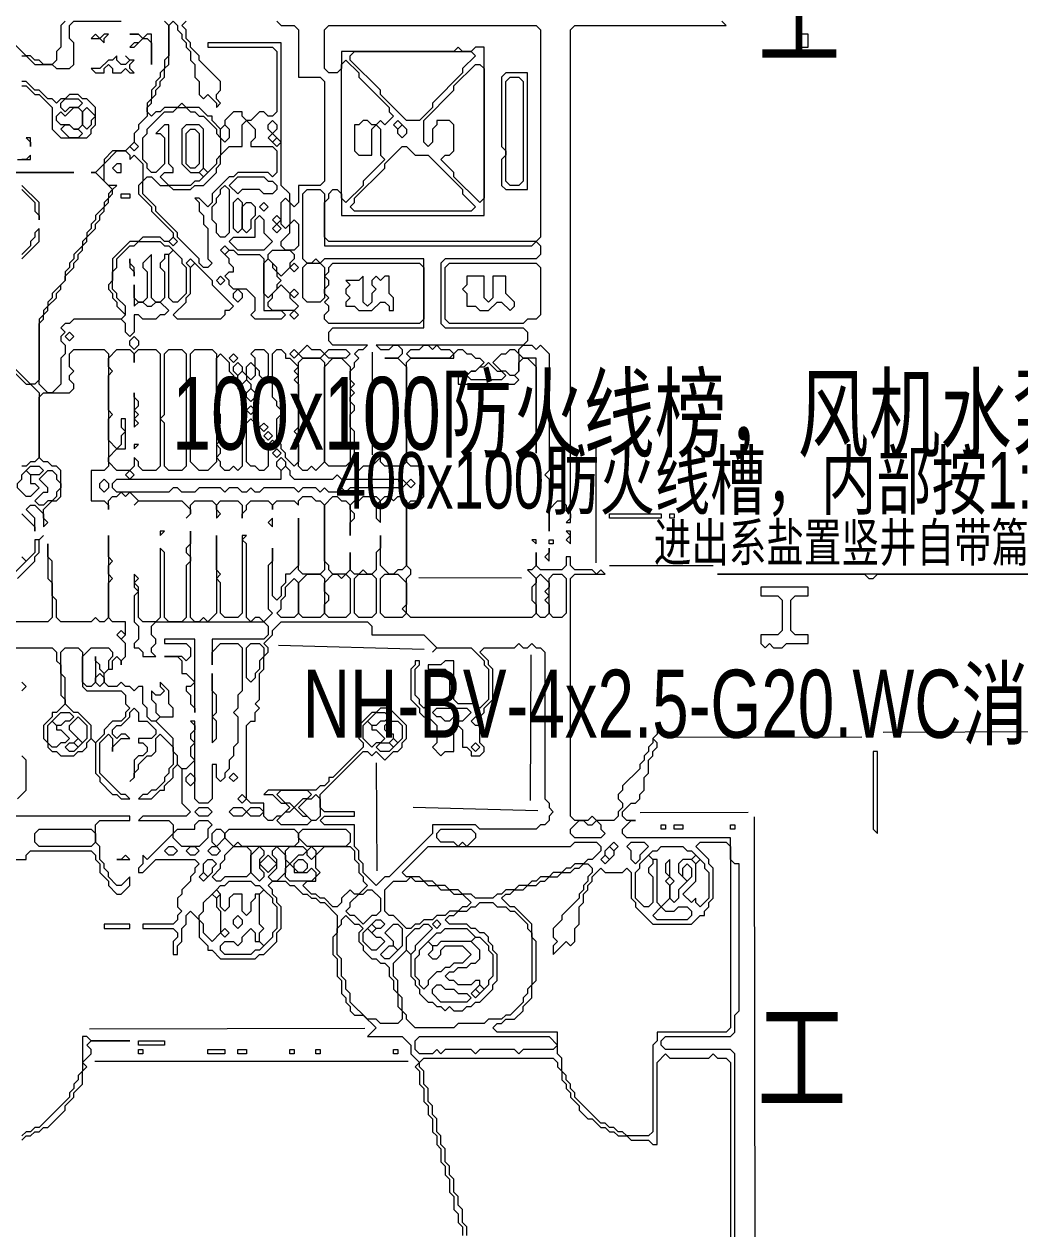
# Model space of a CAD drawing. Extents: x 10 to 1972, y 11 to 1392.
# Drawn here: x 1425.5 to 1656, y 528.5 to 807.3 of the extents above; entities that cross this region are included whole.
import ezdxf

# ---------------------------------------------------------------- set-up
doc = ezdxf.new("R2010")
doc.units = 0
for name, color, linetype, lineweight in [('OCR_TEXT', 6, 'Continuous', 0), ('TEXT_FALLBACK_OUTLINE', 2, 'Continuous', 0), ('TRACE_CURVE', 6, 'Continuous', 0), ('TRACE_STRAIGHT', 5, 'Continuous', 0), ('TRACE_TEXT_SYMBOL', 6, 'Continuous', 0)]:
    doc.layers.add(name, color=color, linetype=linetype, lineweight=lineweight)
doc.styles.add('wqy-unicode', font='wqy-unicode.lff')

msp = doc.modelspace()

# ---------------------------------------------------------------- linework, layer by layer
at = {"layer": 'TEXT_FALLBACK_OUTLINE', "color": 2}
msp.add_lwpolyline([(1596, 677), (1596, 675), (1600, 675), (1601, 674), (1601, 667), (1600, 666), (1596, 666), (1596, 664), (1597, 663), (1598, 664), (1599, 663), (1601, 663), (1602, 664), (1607, 664), (1607, 666), (1604, 666), (1603, 667), (1603, 674), (1604, 675), (1607, 675), (1607, 677)], close=True, dxfattribs=at)
at = {"layer": 'TRACE_CURVE', "color": 6}
for points in [[(1435, 808), (1434, 807), (1434, 802), (1433, 801), (1433, 799), (1432, 798), (1430, 798), (1429, 799), (1428, 799), (1427, 800), (1426, 800), (1422, 804), (1422, 805), (1421, 806), (1421, 810)], [(1458, 808), (1459, 807), (1459, 800), (1458, 799), (1458, 797), (1457, 796), (1457, 795), (1456, 794), (1456, 793), (1455, 792), (1455, 790), (1454, 789), (1454, 786), (1452, 784), (1452, 783), (1451, 782), (1451, 780), (1449, 778), (1446, 778), (1444, 776), (1444, 775), (1442, 773), (1441, 773), (1442, 773), (1446, 769), (1445, 768), (1445, 767), (1444, 766), (1444, 765), (1442, 763), (1442, 762), (1441, 761), (1441, 760), (1440, 759), (1440, 758), (1439, 757), (1439, 756), (1437, 754), (1437, 753), (1436, 752), (1436, 751), (1435, 750), (1435, 748), (1432, 745), (1432, 744), (1431, 743), (1431, 742), (1430, 741), (1430, 740), (1429, 739), (1429, 725), (1428, 724), (1427, 724), (1422, 729)], [(1436, 804), (1436, 807), (1437, 808), (1448, 808)], [(1471, 783), (1469, 785), (1469, 786), (1468, 786), (1466, 788), (1463, 788), (1462, 789), (1461, 788), (1458, 788), (1457, 787), (1456, 787), (1455, 786), (1454, 787), (1454, 788), (1455, 789), (1455, 790), (1456, 791), (1456, 792), (1457, 793), (1457, 794), (1458, 795), (1458, 797), (1459, 798), (1459, 807)], [(1459, 807), (1460, 808), (1461, 807), (1461, 806), (1462, 805), (1462, 804), (1463, 803), (1463, 802), (1464, 801), (1464, 799), (1465, 798), (1465, 795), (1466, 794), (1466, 791), (1467, 790), (1468, 791), (1470, 789), (1470, 788), (1471, 789), (1470, 790), (1470, 791), (1471, 792), (1471, 794), (1466, 799), (1466, 800), (1464, 802), (1464, 803), (1463, 804), (1463, 806), (1462, 807), (1463, 808)], [(1484, 808), (1485, 807), (1488, 807), (1489, 806), (1489, 795), (1494, 795), (1495, 794), (1495, 771), (1494, 770), (1489, 770), (1489, 766), (1488, 765), (1487, 766), (1487, 768), (1485, 770), (1485, 803), (1468, 803), (1468, 802), (1483, 802), (1484, 801), (1484, 787), (1483, 786), (1482, 786), (1481, 787), (1480, 787), (1478, 785), (1477, 785), (1476, 786), (1476, 787), (1474, 787), (1472, 785), (1472, 784), (1471, 783)], [(1541, 730), (1540, 731), (1540, 732), (1541, 733), (1543, 733), (1544, 732), (1545, 733), (1547, 731), (1547, 704), (1546, 703), (1547, 702), (1547, 690), (1547, 695), (1549, 697), (1550, 697), (1551, 696), (1551, 695), (1552, 694), (1552, 693), (1551, 692), (1552, 692), (1552, 806), (1553, 807), (1588, 807), (1587, 808)], [(1425, 800), (1426, 800), (1428, 798), (1432, 798), (1433, 797), (1436, 797), (1437, 798), (1437, 803), (1436, 804)], [(1425, 793), (1426, 793), (1428, 791), (1429, 791), (1432, 788), (1432, 783), (1434, 781), (1440, 781), (1441, 782), (1441, 783), (1442, 784), (1442, 788), (1440, 790), (1439, 790), (1438, 791), (1436, 791), (1435, 790), (1434, 790), (1433, 789), (1432, 790), (1431, 790), (1429, 792), (1428, 792), (1426, 794), (1425, 794)], [(1447, 778), (1449, 778), (1450, 777), (1450, 776), (1451, 777), (1453, 775), (1453, 771), (1452, 770), (1452, 768), (1455, 765), (1455, 764), (1460, 759), (1460, 758), (1459, 757), (1458, 757), (1457, 758), (1453, 758), (1452, 757), (1450, 757), (1446, 753), (1446, 748), (1445, 747), (1445, 746), (1446, 745), (1446, 744), (1447, 743), (1447, 742), (1449, 740), (1448, 739), (1437, 739), (1436, 738), (1435, 738), (1434, 737), (1435, 736), (1434, 735), (1434, 734), (1435, 733), (1435, 731), (1434, 730), (1434, 724), (1432, 722), (1431, 722), (1429, 724), (1429, 738), (1430, 739), (1430, 740), (1431, 741), (1431, 742), (1433, 744), (1433, 745), (1434, 746), (1434, 747), (1435, 748), (1435, 749), (1437, 751), (1437, 752), (1438, 753), (1438, 754), (1439, 755), (1439, 756), (1440, 757), (1440, 758), (1442, 760), (1442, 761)], [(1442, 761), (1443, 762), (1443, 763), (1444, 764), (1444, 765), (1445, 766), (1445, 767), (1446, 768), (1446, 769), (1447, 770), (1445, 770), (1444, 771), (1444, 775), (1447, 778)], [(1424, 776), (1427, 776), (1427, 777), (1426, 776), (1425, 776)], [(1422, 773), (1437, 773), (1421, 773)], [(1425, 769), (1428, 766), (1428, 764), (1429, 763), (1429, 762), (1429, 766), (1425, 770)], [(1490, 768), (1491, 769), (1494, 769), (1495, 768), (1495, 756), (1543, 756), (1544, 757), (1545, 756), (1545, 754), (1544, 753), (1523, 753), (1522, 752), (1522, 738), (1523, 737), (1541, 737), (1542, 736), (1542, 734), (1541, 733), (1507, 733), (1508, 732), (1510, 732), (1511, 733), (1512, 733), (1513, 732), (1513, 731), (1512, 730), (1509, 730), (1512, 730), (1514, 728), (1514, 706), (1513, 705), (1509, 705), (1508, 706), (1508, 707), (1506, 705), (1504, 705), (1503, 704), (1502, 705), (1502, 713), (1501, 714), (1501, 717), (1502, 718), (1502, 719), (1501, 720), (1501, 721), (1502, 722), (1501, 723), (1502, 724), (1501, 725), (1501, 727), (1502, 728), (1502, 729), (1503, 730), (1502, 731), (1503, 732), (1504, 732), (1505, 733), (1497, 733), (1496, 734), (1496, 736), (1497, 737), (1518, 737), (1518, 753), (1495, 753)], [(1495, 753), (1494, 752), (1493, 753), (1492, 752), (1491, 752), (1490, 753), (1490, 768)], [(1425, 753), (1429, 757), (1429, 760), (1428, 759), (1428, 758), (1427, 757), (1427, 756), (1425, 754)], [(1434, 698), (1434, 704), (1433, 705), (1432, 705), (1431, 706), (1430, 706), (1429, 707), (1429, 721), (1430, 722), (1436, 722), (1437, 723), (1437, 724), (1436, 725), (1436, 726), (1437, 727), (1436, 728), (1436, 731), (1437, 732), (1444, 732), (1445, 731), (1445, 705), (1444, 704), (1441, 704), (1441, 697), (1444, 697), (1445, 696), (1445, 695), (1445, 697), (1446, 698), (1447, 698), (1448, 699), (1449, 698), (1450, 699), (1452, 697), (1451, 696), (1452, 697), (1462, 697), (1464, 695), (1464, 694), (1463, 693), (1464, 694), (1464, 696), (1465, 697), (1469, 697), (1470, 696), (1470, 693), (1471, 694), (1470, 695), (1470, 696), (1471, 697), (1475, 697), (1476, 696), (1476, 693), (1476, 694), (1477, 695), (1477, 696), (1478, 697), (1482, 697), (1483, 696), (1483, 695), (1483, 696), (1484, 697), (1488, 697), (1489, 696)], [(1553, 680), (1560, 680), (1559, 681), (1558, 680), (1557, 681), (1553, 681), (1552, 682), (1552, 684), (1551, 684), (1551, 682), (1550, 681), (1545, 681), (1544, 682), (1544, 685), (1544, 682), (1543, 681), (1542, 681), (1544, 679), (1544, 678), (1543, 677), (1543, 674), (1544, 673), (1544, 671), (1543, 670), (1515, 670), (1514, 671), (1514, 679), (1515, 680), (1515, 681), (1514, 682), (1514, 696), (1515, 697), (1517, 697), (1518, 698), (1518, 705), (1515, 705), (1514, 706), (1514, 729), (1515, 730), (1525, 730), (1525, 731), (1526, 732), (1527, 732), (1528, 731), (1529, 731), (1530, 730), (1531, 730), (1532, 729), (1530, 727), (1529, 727), (1528, 726), (1526, 726), (1526, 724), (1539, 724), (1540, 725), (1539, 726), (1540, 727), (1540, 729), (1541, 730), (1542, 730), (1544, 728), (1544, 708), (1544, 730), (1541, 730)], [(1422, 728), (1426, 724), (1427, 724), (1429, 722), (1429, 707), (1428, 706), (1427, 706), (1426, 705), (1425, 705)], [(1425, 694), (1428, 691), (1428, 690), (1428, 693), (1426, 695), (1427, 696), (1428, 696), (1430, 694), (1430, 691), (1431, 692), (1430, 693), (1430, 695), (1432, 697), (1433, 697), (1434, 698)], [(1489, 696), (1489, 697), (1490, 698), (1492, 698), (1493, 697), (1494, 697), (1495, 696), (1495, 681), (1494, 680), (1490, 680), (1489, 681), (1489, 693), (1489, 682), (1487, 680), (1486, 680), (1486, 678), (1485, 677), (1485, 675), (1484, 674), (1483, 675), (1483, 686), (1483, 683), (1482, 682), (1482, 672), (1483, 671), (1481, 669), (1480, 670), (1479, 670), (1478, 669), (1477, 670), (1477, 687), (1476, 688), (1477, 689), (1476, 689), (1476, 671), (1475, 670), (1472, 670), (1471, 671), (1471, 678), (1470, 679), (1471, 680), (1470, 681), (1470, 689), (1470, 671), (1468, 669), (1467, 670), (1466, 669), (1465, 669), (1464, 670), (1464, 690), (1464, 687), (1463, 686), (1463, 685), (1464, 684), (1464, 683), (1463, 682), (1463, 670), (1462, 669), (1459, 669), (1458, 670), (1458, 685), (1457, 686), (1457, 670), (1456, 669)], [(1424, 679), (1428, 683), (1428, 684), (1429, 685), (1429, 688), (1430, 689), (1429, 688), (1428, 688), (1428, 685), (1426, 683), (1425, 684)], [(1464, 640), (1464, 638), (1465, 637), (1463, 635), (1462, 635), (1461, 636), (1461, 638), (1460, 639), (1460, 642), (1456, 646), (1457, 647), (1460, 647), (1460, 649), (1459, 650), (1459, 653), (1457, 655), (1457, 654), (1458, 653), (1457, 652), (1456, 652), (1455, 653), (1455, 651), (1456, 650), (1456, 648), (1457, 647), (1456, 646), (1455, 646), (1454, 647), (1454, 649), (1453, 650), (1453, 654), (1452, 654), (1451, 653), (1450, 654), (1449, 654), (1448, 655), (1447, 654), (1445, 654), (1444, 655), (1444, 657), (1445, 658), (1446, 658), (1446, 660), (1447, 661), (1448, 660), (1448, 659), (1448, 660), (1449, 661), (1449, 664), (1448, 665), (1449, 666), (1449, 669), (1446, 669), (1445, 670), (1445, 678), (1446, 679), (1445, 680), (1445, 682), (1446, 683), (1445, 684), (1445, 689), (1445, 670), (1444, 669), (1443, 669)], [(1443, 669), (1442, 670), (1441, 669), (1434, 669), (1433, 670), (1433, 674), (1432, 675), (1432, 683), (1431, 684), (1431, 687), (1431, 679), (1432, 678), (1432, 670), (1431, 669), (1407, 669)], [(1425, 684), (1426, 683), (1423, 680)], [(1456, 669), (1453, 669), (1452, 670), (1452, 677), (1451, 678), (1452, 679), (1451, 680), (1451, 677), (1452, 676), (1451, 675), (1451, 669), (1452, 668), (1452, 665), (1451, 664), (1451, 663), (1452, 663), (1453, 662), (1453, 661), (1456, 661), (1455, 662), (1455, 663), (1456, 664), (1456, 665), (1455, 666), (1455, 668), (1456, 669), (1481, 669), (1482, 668), (1482, 666), (1481, 665), (1469, 665), (1469, 659), (1469, 662), (1471, 664), (1475, 664), (1476, 663), (1476, 653), (1475, 652), (1475, 649), (1474, 648), (1475, 647), (1475, 641), (1474, 640), (1474, 638), (1473, 637), (1473, 635), (1472, 634), (1472, 633), (1471, 632), (1470, 633), (1470, 636), (1469, 636), (1469, 628), (1468, 627), (1466, 627), (1465, 628), (1465, 646), (1464, 646), (1465, 645), (1465, 644), (1464, 643), (1464, 642), (1465, 641), (1464, 640)], [(1590, 440), (1590, 569), (1589, 570), (1574, 570), (1573, 571), (1573, 572), (1574, 573), (1589, 573), (1590, 574), (1590, 578), (1591, 579), (1591, 613), (1590, 613), (1589, 614), (1589, 619), (1565, 619), (1564, 620), (1564, 621), (1566, 623), (1567, 623), (1565, 623), (1564, 624), (1564, 625), (1566, 627), (1567, 627), (1568, 628), (1568, 629), (1569, 630), (1569, 633), (1570, 634), (1570, 637), (1571, 638), (1571, 639), (1572, 640), (1572, 641), (1571, 642), (1573, 644), (1572, 644), (1572, 643), (1571, 642), (1571, 641), (1570, 640), (1570, 639), (1569, 638), (1569, 637), (1568, 636), (1568, 635), (1564, 631), (1564, 630), (1563, 629), (1563, 628), (1564, 627), (1564, 626), (1563, 625), (1563, 624), (1562, 623), (1558, 623), (1557, 624), (1556, 623), (1553, 623), (1552, 624), (1552, 679), (1553, 680)], [(1503, 642), (1504, 641), (1504, 640), (1497, 633), (1496, 633), (1496, 632), (1495, 631), (1494, 631), (1493, 630), (1482, 630), (1481, 629), (1483, 629), (1485, 627), (1486, 627), (1487, 626), (1485, 624), (1484, 624), (1483, 623), (1482, 623), (1481, 624), (1481, 627), (1478, 627), (1477, 628), (1477, 645), (1478, 646), (1479, 646), (1479, 648), (1480, 649), (1479, 650), (1480, 651), (1480, 657), (1481, 658), (1481, 661), (1482, 662), (1482, 663), (1481, 664), (1483, 666), (1483, 667), (1485, 669)], [(1485, 669), (1505, 669), (1506, 668), (1506, 666), (1518, 666), (1521, 663), (1520, 662), (1521, 663), (1529, 663), (1532, 660), (1532, 659), (1533, 658), (1533, 651), (1531, 649), (1530, 650), (1526, 650), (1525, 651), (1525, 660), (1523, 660), (1522, 659), (1519, 659), (1519, 658), (1523, 658), (1524, 657), (1524, 651), (1523, 650), (1519, 650), (1518, 649), (1517, 650), (1517, 651), (1516, 652), (1516, 658), (1517, 659), (1517, 660), (1516, 660), (1516, 659), (1515, 658), (1515, 651), (1517, 649), (1517, 648), (1518, 647), (1519, 647), (1521, 645), (1521, 641), (1520, 640), (1522, 638), (1523, 639), (1525, 639), (1525, 644), (1526, 645), (1527, 644), (1527, 640), (1528, 640), (1529, 639), (1529, 638), (1531, 638), (1532, 639), (1532, 640), (1531, 641), (1531, 645), (1530, 645), (1529, 646), (1530, 647), (1531, 647)], [(1531, 647), (1532, 648), (1532, 649), (1534, 651), (1534, 658), (1533, 659), (1533, 660), (1531, 662), (1532, 663), (1539, 663), (1540, 664), (1541, 663), (1542, 663), (1543, 664), (1544, 663), (1545, 663), (1546, 662), (1546, 628), (1547, 627), (1547, 626), (1548, 625), (1547, 624), (1547, 623), (1546, 622), (1545, 622), (1544, 621), (1531, 621), (1530, 622), (1520, 622), (1520, 620), (1510, 610), (1509, 610), (1507, 608), (1504, 611), (1504, 613), (1503, 614), (1503, 616), (1502, 617), (1502, 622), (1495, 622), (1494, 623), (1495, 624), (1502, 624), (1502, 625), (1495, 625), (1494, 626), (1494, 629), (1504, 639), (1505, 639), (1506, 638), (1507, 639), (1509, 637), (1511, 639), (1512, 639), (1513, 640), (1513, 641), (1514, 642), (1514, 645), (1510, 649), (1508, 649), (1507, 648), (1506, 648), (1503, 645), (1503, 642)], [(1422, 663), (1432, 663), (1433, 662), (1433, 660), (1434, 659), (1434, 652), (1435, 651), (1435, 650), (1433, 648), (1432, 648), (1432, 647), (1430, 645), (1430, 642), (1431, 641), (1431, 640), (1432, 639), (1433, 639), (1434, 638), (1437, 638), (1438, 639), (1439, 639), (1440, 640), (1440, 641), (1441, 642), (1442, 641), (1442, 634), (1443, 633), (1443, 632), (1446, 629), (1447, 629), (1448, 628), (1450, 628), (1449, 629)], [(1425, 653), (1426, 654), (1425, 655)], [(1449, 629), (1448, 629), (1443, 634), (1443, 641), (1445, 643), (1446, 642), (1446, 639), (1446, 640), (1448, 642), (1450, 642), (1449, 643), (1448, 643), (1447, 642), (1446, 643), (1446, 644), (1447, 645), (1448, 645), (1450, 647), (1450, 648), (1451, 649), (1452, 648), (1452, 646), (1454, 646), (1456, 644), (1456, 643), (1455, 642), (1452, 642), (1452, 641), (1453, 641), (1454, 640), (1454, 639), (1453, 638), (1452, 638), (1451, 637), (1451, 633), (1450, 632), (1451, 633), (1451, 634), (1452, 635), (1452, 636), (1454, 638), (1455, 638), (1456, 639), (1456, 642), (1457, 643), (1460, 640), (1460, 636), (1459, 635), (1459, 634), (1458, 633), (1458, 632), (1456, 630), (1455, 630), (1454, 629), (1453, 629), (1452, 628), (1455, 628), (1457, 630), (1458, 630), (1458, 631), (1460, 633), (1460, 635), (1461, 636), (1462, 635)], [(1424, 628), (1426, 630), (1426, 637), (1425, 638)], [(1462, 635), (1462, 627), (1464, 625), (1463, 624), (1453, 624), (1452, 623), (1459, 623), (1460, 622), (1460, 620), (1454, 614), (1453, 615), (1453, 613), (1452, 612), (1452, 611), (1453, 611), (1456, 614), (1465, 614), (1466, 613), (1465, 612), (1465, 611), (1464, 610), (1464, 609), (1462, 607), (1462, 606), (1461, 605), (1461, 603), (1462, 602), (1461, 601), (1461, 600), (1460, 599), (1453, 599), (1453, 598), (1460, 598), (1461, 597), (1461, 596), (1460, 595), (1460, 592), (1461, 592), (1461, 594), (1462, 595), (1462, 598), (1463, 599), (1463, 601), (1464, 602), (1466, 600), (1466, 596), (1468, 594), (1468, 593), (1469, 593), (1471, 591), (1479, 591), (1480, 592), (1481, 592), (1484, 595), (1484, 597), (1485, 598), (1485, 603), (1484, 604), (1484, 605), (1483, 606), (1483, 607), (1482, 608), (1483, 609), (1486, 609)], [(1445, 611), (1444, 612), (1444, 613), (1443, 614), (1443, 617), (1442, 618), (1442, 622), (1443, 623), (1450, 623), (1450, 624), (1423, 624)], [(1581, 617), (1582, 618), (1588, 618), (1589, 617), (1589, 575), (1588, 574), (1572, 574), (1572, 572), (1571, 571), (1571, 551), (1570, 550), (1565, 550), (1564, 551), (1563, 551), (1562, 552), (1561, 552), (1560, 553), (1559, 553), (1553, 559), (1553, 560), (1552, 561), (1552, 562), (1551, 563), (1551, 564), (1550, 565), (1550, 568), (1549, 569), (1549, 574), (1535, 574), (1534, 575), (1535, 576), (1536, 576), (1537, 577), (1539, 577), (1541, 579), (1541, 580), (1543, 582), (1543, 585), (1544, 586), (1544, 595), (1543, 596), (1543, 599), (1539, 603), (1538, 603), (1536, 605), (1537, 606), (1538, 606), (1539, 607), (1541, 607), (1542, 608), (1544, 608), (1545, 609), (1546, 609), (1547, 610), (1549, 610), (1550, 611), (1552, 611), (1553, 612), (1554, 612), (1555, 613), (1556, 613), (1557, 612), (1557, 611), (1556, 610)], [(1556, 610), (1556, 609), (1555, 608), (1555, 607), (1554, 606), (1554, 605), (1550, 601), (1550, 600), (1548, 598), (1548, 596), (1549, 595), (1548, 594), (1548, 592), (1551, 595), (1552, 594), (1553, 595), (1553, 598), (1554, 599), (1554, 603), (1555, 604), (1555, 606), (1556, 607), (1556, 608), (1557, 609), (1557, 610), (1559, 612), (1560, 611), (1564, 611), (1565, 612), (1566, 611), (1566, 605), (1567, 604), (1567, 603), (1571, 599), (1580, 599), (1582, 601), (1583, 601), (1583, 602), (1584, 603), (1584, 604), (1585, 605), (1585, 612), (1584, 613), (1584, 614), (1581, 617)], [(1391, 614), (1426, 614), (1426, 615), (1427, 616), (1441, 616), (1442, 615), (1442, 614), (1443, 613), (1443, 611), (1445, 609), (1445, 608), (1447, 606), (1448, 606), (1450, 608), (1450, 610), (1448, 608), (1447, 608), (1445, 610), (1445, 611)], [(1486, 609), (1487, 608), (1488, 608), (1490, 606), (1491, 606), (1492, 605), (1493, 605), (1494, 604), (1495, 604), (1498, 601), (1498, 597), (1497, 596), (1497, 592), (1498, 591), (1498, 587), (1499, 586), (1499, 583), (1500, 582), (1500, 581), (1501, 580), (1501, 579), (1502, 578), (1504, 578), (1507, 575), (1505, 573), (1513, 573), (1515, 571), (1515, 569), (1517, 567), (1516, 566), (1517, 565), (1517, 562), (1518, 561), (1518, 558), (1519, 557), (1519, 555), (1520, 554), (1520, 551), (1521, 550), (1521, 548), (1522, 547), (1522, 544), (1523, 543), (1523, 541), (1524, 540), (1524, 537), (1525, 536), (1525, 533), (1526, 532), (1526, 530), (1527, 529), (1527, 527)], [(1530, 603), (1531, 604), (1534, 604), (1535, 603), (1537, 603), (1538, 602), (1539, 602), (1542, 599), (1542, 598), (1543, 597), (1543, 585), (1542, 584), (1542, 583), (1541, 582), (1541, 581), (1538, 578), (1537, 578), (1536, 577), (1533, 577), (1532, 576), (1526, 576), (1525, 575), (1516, 575), (1514, 577), (1514, 578), (1513, 579), (1513, 582), (1512, 583), (1512, 586), (1511, 587), (1511, 590), (1514, 593), (1515, 592), (1515, 587), (1516, 586), (1516, 585), (1517, 584), (1517, 583), (1519, 581), (1520, 581), (1521, 580), (1522, 580), (1523, 579), (1524, 580), (1525, 579), (1527, 579), (1528, 580), (1529, 580), (1530, 581), (1531, 581), (1534, 584), (1534, 585), (1535, 586), (1535, 592), (1534, 593), (1534, 594), (1533, 595), (1533, 596), (1532, 597), (1531, 597), (1530, 598), (1529, 598), (1528, 599), (1524, 599)], [(1524, 599), (1523, 600), (1524, 601), (1525, 601), (1526, 602), (1528, 602), (1529, 603), (1530, 603)], [(1549, 566), (1550, 565), (1550, 563), (1551, 562), (1551, 561), (1552, 560), (1552, 559), (1554, 557), (1554, 556), (1556, 554), (1557, 554), (1559, 552), (1560, 552), (1561, 551), (1562, 551), (1563, 550), (1565, 550), (1566, 549), (1570, 549), (1571, 548), (1572, 548), (1572, 567), (1574, 569), (1575, 568), (1584, 568), (1585, 569), (1586, 568), (1588, 568), (1589, 567), (1589, 442)], [(1528, 527), (1528, 529), (1527, 530), (1527, 533), (1526, 534), (1526, 536), (1525, 537), (1525, 540), (1524, 541), (1524, 543), (1523, 544), (1523, 547), (1522, 548), (1522, 550), (1521, 551), (1521, 554), (1520, 555), (1520, 557), (1519, 558), (1519, 561), (1518, 562), (1518, 565), (1517, 566), (1517, 567), (1518, 568), (1548, 568), (1549, 567), (1549, 566)]]:
    msp.add_lwpolyline(points, dxfattribs=at)
for points in [[(1495, 806), (1496, 807), (1544, 807), (1545, 806), (1545, 758), (1544, 757), (1496, 757), (1495, 758), (1495, 766), (1496, 767), (1496, 768), (1497, 769), (1498, 769), (1499, 768), (1499, 763), (1532, 763), (1532, 802), (1530, 802), (1529, 801), (1527, 801), (1526, 802), (1525, 801), (1499, 801), (1499, 797), (1498, 796), (1496, 796), (1495, 797)], [(1501, 800), (1502, 801), (1529, 801), (1530, 800), (1527, 797), (1527, 796), (1520, 789), (1520, 788), (1517, 785), (1514, 785), (1508, 791), (1508, 792), (1501, 799)], [(1499, 798), (1500, 799), (1503, 796), (1503, 795), (1510, 788), (1510, 787), (1511, 786), (1509, 784), (1508, 785), (1507, 784), (1506, 784), (1505, 785), (1504, 785), (1503, 784), (1502, 784), (1502, 778), (1503, 777), (1506, 777), (1506, 783), (1507, 784), (1508, 783), (1508, 777), (1509, 776), (1504, 771), (1504, 770), (1500, 766), (1499, 767)], [(1530, 798), (1531, 798), (1532, 797), (1532, 767), (1531, 766), (1525, 772), (1525, 773), (1522, 776), (1523, 777), (1524, 777), (1525, 778), (1525, 784), (1524, 785), (1521, 785), (1521, 784), (1520, 783), (1520, 780), (1519, 779), (1518, 780), (1518, 785), (1525, 792), (1525, 793)], [(1434, 789), (1435, 790), (1438, 790), (1439, 789), (1438, 788), (1436, 788), (1435, 787), (1434, 788)], [(1437, 788), (1438, 788), (1439, 787), (1439, 784), (1438, 783), (1437, 783), (1436, 784), (1434, 784), (1433, 785), (1433, 786), (1434, 787), (1435, 786)], [(1439, 787), (1440, 788), (1442, 786), (1441, 785), (1441, 784), (1440, 783), (1439, 784)], [(1460, 787), (1461, 788), (1463, 788), (1464, 787), (1465, 787), (1466, 786), (1467, 786), (1470, 783), (1470, 782), (1471, 781), (1471, 777), (1470, 776), (1470, 775), (1468, 773), (1467, 774), (1467, 783), (1466, 784), (1463, 784), (1462, 783), (1462, 775), (1464, 773), (1466, 773), (1467, 772), (1466, 771), (1465, 771), (1464, 770), (1459, 770), (1457, 772), (1458, 773), (1460, 773), (1460, 774), (1459, 775), (1459, 784), (1458, 784), (1456, 782), (1457, 782), (1458, 781), (1458, 775), (1456, 773), (1455, 773), (1454, 774), (1454, 775), (1453, 776), (1453, 781), (1454, 782), (1454, 783), (1458, 787)], [(1434, 783), (1435, 784), (1436, 784), (1437, 783), (1438, 783), (1439, 782), (1438, 781), (1436, 781)], [(1476, 784), (1477, 785), (1479, 783), (1479, 781), (1478, 780), (1478, 779), (1483, 779), (1484, 778), (1484, 773), (1483, 772), (1482, 773), (1475, 773), (1474, 772), (1473, 772), (1469, 768), (1469, 766), (1468, 765), (1466, 767), (1465, 767), (1466, 766), (1466, 764), (1467, 763), (1467, 761), (1468, 760), (1468, 753), (1469, 752), (1468, 751), (1467, 751), (1466, 752), (1466, 753), (1461, 758), (1461, 759), (1456, 764), (1456, 765), (1453, 768), (1453, 771), (1454, 772), (1455, 772), (1457, 770), (1459, 770), (1460, 769), (1464, 769), (1465, 770), (1467, 770), (1470, 773), (1470, 774), (1471, 775), (1471, 777), (1473, 779), (1476, 779)], [(1471, 783), (1472, 784), (1473, 783), (1473, 781), (1472, 780), (1471, 781)], [(1482, 784), (1483, 785), (1484, 784), (1484, 783), (1483, 782), (1482, 783)], [(1511, 784), (1512, 785), (1513, 784), (1512, 783)], [(1512, 783), (1513, 784), (1514, 783), (1514, 782), (1513, 781), (1512, 782)], [(1463, 782), (1464, 783), (1465, 783), (1466, 782), (1466, 775), (1465, 774), (1464, 774), (1463, 775)], [(1482, 781), (1483, 782), (1484, 781), (1483, 780)], [(1483, 780), (1484, 781), (1485, 780), (1484, 779)], [(1450, 779), (1451, 780), (1452, 779), (1451, 778)], [(1513, 779), (1514, 779), (1516, 777), (1519, 777), (1527, 769), (1527, 768), (1530, 765), (1529, 764), (1502, 764), (1501, 765), (1502, 766), (1502, 767), (1509, 774), (1509, 775)], [(1466, 773), (1467, 774), (1468, 773), (1467, 772)], [(1471, 769), (1472, 770), (1473, 769), (1473, 759), (1472, 758), (1471, 758), (1470, 759), (1470, 761), (1469, 762), (1469, 765), (1470, 766), (1470, 767), (1471, 768)], [(1475, 772), (1481, 772), (1482, 771), (1483, 771), (1484, 770), (1484, 769), (1483, 768), (1481, 768), (1480, 769), (1476, 769), (1475, 768), (1473, 770)], [(1474, 766), (1475, 767), (1476, 766), (1476, 760), (1475, 759), (1474, 760)], [(1485, 766), (1486, 767), (1487, 766), (1487, 761), (1486, 760), (1485, 761)], [(1476, 765), (1477, 766), (1478, 766), (1479, 765), (1479, 763), (1478, 762), (1478, 760), (1477, 759), (1476, 760)], [(1480, 765), (1481, 766), (1482, 765), (1481, 764)], [(1479, 762), (1480, 763), (1481, 762), (1481, 759), (1483, 757), (1481, 755), (1475, 755), (1473, 757), (1474, 758), (1479, 758)], [(1483, 762), (1484, 763), (1485, 762), (1484, 761)], [(1487, 761), (1488, 762), (1489, 761), (1489, 756), (1488, 755), (1486, 755), (1485, 756), (1485, 757), (1487, 759)], [(1483, 760), (1484, 761), (1485, 760), (1484, 759)], [(1451, 756), (1452, 757), (1457, 757), (1458, 756), (1459, 756), (1460, 755), (1459, 754), (1458, 754), (1458, 753), (1457, 752), (1457, 751), (1458, 750), (1458, 744), (1457, 743), (1456, 743), (1455, 744), (1455, 754), (1453, 752), (1453, 751), (1454, 750), (1454, 744), (1453, 743), (1452, 743), (1451, 744), (1451, 747), (1451, 742), (1452, 743), (1453, 743), (1454, 742), (1455, 742), (1456, 743), (1457, 743), (1459, 741), (1458, 740), (1457, 740), (1456, 739), (1453, 739), (1452, 740), (1451, 740), (1451, 736), (1450, 735), (1449, 736), (1449, 738), (1448, 739), (1449, 740), (1449, 742), (1447, 744), (1447, 745), (1446, 746), (1446, 750), (1447, 751), (1447, 753), (1450, 756)], [(1459, 757), (1460, 758), (1461, 757), (1460, 756)], [(1471, 755), (1472, 756), (1473, 755), (1472, 754)], [(1459, 754), (1460, 755), (1462, 753), (1462, 752), (1463, 751), (1463, 745), (1461, 743), (1460, 743), (1459, 744)], [(1463, 752), (1464, 753), (1465, 752), (1464, 751)], [(1472, 754), (1473, 755), (1474, 755), (1475, 754), (1480, 754), (1481, 753), (1481, 741), (1485, 741), (1486, 740), (1485, 739), (1479, 739), (1478, 740), (1479, 741), (1479, 744), (1477, 746), (1474, 746), (1473, 747), (1473, 748), (1472, 749), (1473, 750), (1474, 750), (1474, 751), (1473, 752), (1473, 753)], [(1481, 752), (1482, 753), (1483, 752), (1483, 751), (1484, 750), (1484, 749), (1485, 748), (1484, 747), (1484, 746), (1482, 744), (1481, 745)], [(1482, 754), (1483, 755), (1487, 755), (1488, 754), (1488, 753), (1487, 752), (1487, 751), (1485, 749), (1484, 750), (1484, 751), (1482, 753)], [(1464, 751), (1465, 752), (1469, 748), (1469, 747), (1474, 742), (1473, 741), (1472, 741), (1472, 740), (1471, 739), (1461, 739), (1460, 740), (1463, 743), (1463, 744), (1464, 745)], [(1487, 751), (1488, 752), (1489, 751), (1488, 750)], [(1490, 751), (1491, 752), (1494, 752), (1495, 751), (1495, 744), (1494, 743), (1491, 743), (1490, 744)], [(1496, 751), (1497, 752), (1517, 752), (1518, 751), (1518, 739), (1517, 738), (1496, 738), (1495, 739), (1495, 740), (1496, 741), (1496, 742), (1495, 743), (1496, 744), (1495, 745), (1495, 746), (1496, 747), (1496, 748), (1495, 749), (1496, 750)], [(1523, 751), (1524, 752), (1544, 752), (1545, 751), (1545, 740), (1544, 739), (1542, 739), (1541, 738), (1524, 738), (1523, 739)], [(1470, 748), (1471, 749), (1472, 748), (1471, 747)], [(1474, 745), (1475, 746), (1476, 745), (1476, 744), (1475, 743), (1474, 744)], [(1485, 747), (1487, 745), (1487, 744), (1489, 742), (1488, 741), (1483, 741), (1482, 742), (1482, 743), (1483, 744), (1483, 745)], [(1487, 745), (1488, 746), (1489, 745), (1488, 744)], [(1487, 740), (1488, 741), (1489, 740), (1488, 739)], [(1435, 735), (1436, 736), (1437, 735), (1436, 734)], [(1450, 734), (1451, 735), (1452, 734), (1452, 733), (1451, 732), (1450, 733)], [(1447, 732), (1450, 732), (1451, 731), (1451, 729), (1451, 731), (1452, 732), (1456, 732), (1457, 731), (1457, 705), (1456, 704), (1453, 704), (1452, 705), (1452, 706), (1451, 707), (1451, 705), (1450, 704), (1447, 704), (1445, 706), (1445, 707), (1447, 709), (1449, 709), (1449, 716), (1448, 716), (1448, 714), (1449, 713), (1448, 712), (1448, 710), (1447, 709), (1445, 711), (1445, 716), (1446, 717), (1445, 718), (1445, 726), (1446, 727), (1445, 728), (1445, 730)], [(1458, 731), (1459, 732), (1462, 732), (1463, 731), (1463, 705), (1462, 704), (1459, 704), (1458, 705), (1458, 715), (1457, 716), (1458, 717)], [(1464, 731), (1465, 732), (1469, 732), (1470, 731), (1470, 706), (1468, 704), (1466, 704), (1464, 706)], [(1470, 730), (1471, 731), (1473, 729), (1473, 727), (1474, 726), (1474, 725), (1475, 724), (1475, 723), (1476, 722), (1476, 705), (1475, 704), (1474, 705), (1473, 704), (1472, 704), (1471, 705), (1471, 706), (1470, 707), (1471, 708), (1471, 709), (1470, 710), (1471, 711), (1471, 713), (1470, 714), (1471, 715), (1471, 717), (1470, 718)], [(1473, 730), (1474, 731), (1475, 730), (1474, 729)], [(1478, 731), (1479, 732), (1481, 732), (1482, 731), (1482, 726), (1481, 725), (1480, 726), (1480, 727), (1479, 728), (1479, 730)], [(1483, 731), (1484, 732), (1485, 732), (1486, 731), (1486, 730), (1487, 730), (1489, 728), (1488, 727), (1489, 726), (1488, 725), (1489, 724), (1489, 714), (1488, 713), (1489, 712), (1488, 711), (1489, 710), (1489, 706), (1488, 705), (1486, 707), (1486, 708), (1485, 709), (1485, 710), (1484, 711), (1484, 716), (1485, 717), (1485, 718), (1484, 719), (1484, 720), (1483, 721)], [(1487, 731), (1488, 732), (1489, 731), (1488, 730)], [(1491, 733), (1492, 732), (1494, 732), (1495, 731), (1494, 730), (1490, 730), (1489, 731)], [(1495, 731), (1496, 732), (1500, 732), (1501, 731), (1500, 730), (1496, 730)], [(1517, 732), (1518, 733), (1519, 733), (1520, 732), (1521, 733), (1522, 732), (1524, 732), (1525, 731), (1524, 730), (1515, 730), (1514, 731), (1515, 732)], [(1537, 731), (1538, 732), (1539, 732), (1540, 731), (1540, 727), (1539, 726), (1538, 726), (1537, 727), (1536, 727), (1534, 729), (1536, 731)], [(1474, 728), (1475, 729), (1476, 728), (1476, 727), (1475, 726), (1474, 727)], [(1477, 728), (1478, 729), (1479, 728), (1479, 726), (1478, 725), (1477, 726)], [(1489, 729), (1490, 730), (1494, 730), (1495, 729), (1495, 706), (1493, 704), (1492, 705), (1491, 704), (1490, 704), (1489, 705)], [(1497, 730), (1499, 730), (1501, 728), (1501, 706), (1500, 705), (1496, 705), (1495, 706), (1495, 728)], [(1532, 728), (1533, 729), (1535, 727), (1536, 727), (1537, 726), (1536, 725), (1529, 725), (1528, 726), (1529, 727), (1530, 727), (1531, 728)], [(1475, 726), (1476, 727), (1477, 726), (1477, 725), (1476, 724), (1475, 725)], [(1476, 724), (1477, 725), (1478, 724), (1478, 723), (1477, 722), (1476, 723)], [(1477, 722), (1478, 723), (1479, 722), (1479, 721), (1478, 720), (1477, 721)], [(1477, 718), (1478, 719), (1479, 718), (1478, 717)], [(1477, 715), (1478, 716), (1479, 715), (1479, 714), (1480, 713), (1480, 712), (1481, 711), (1481, 710), (1482, 709), (1482, 705), (1481, 704), (1480, 704), (1479, 705), (1478, 705), (1477, 706)], [(1480, 714), (1481, 715), (1482, 714), (1481, 713)], [(1481, 712), (1482, 713), (1483, 712), (1482, 711)], [(1482, 710), (1483, 711), (1484, 710), (1483, 709)], [(1483, 708), (1484, 709), (1485, 708), (1484, 707)], [(1484, 706), (1485, 707), (1486, 706), (1486, 705), (1485, 704), (1484, 705)], [(1425, 703), (1426, 704), (1427, 703), (1427, 701), (1428, 701), (1429, 700), (1427, 698), (1426, 698), (1424, 700), (1424, 701), (1425, 702)], [(1426, 704), (1427, 705), (1429, 705), (1430, 704), (1429, 703), (1427, 703)], [(1431, 704), (1432, 704), (1433, 703), (1433, 702), (1434, 701), (1434, 700), (1433, 699), (1433, 698), (1432, 697), (1431, 697), (1430, 696), (1429, 696), (1428, 697), (1430, 699), (1431, 699), (1431, 700), (1429, 702)], [(1485, 704), (1486, 705), (1487, 704), (1487, 703), (1488, 702), (1497, 702), (1498, 703), (1499, 702), (1513, 702), (1514, 701), (1513, 700), (1501, 700), (1500, 699), (1499, 700), (1498, 699), (1496, 699), (1495, 700), (1494, 699), (1493, 700), (1490, 700), (1489, 699), (1488, 700), (1481, 700), (1480, 699), (1479, 699), (1478, 700), (1477, 699), (1476, 699), (1475, 700), (1473, 700), (1472, 699), (1471, 700), (1466, 700), (1465, 699), (1462, 699), (1461, 700), (1460, 700), (1459, 699), (1447, 699), (1446, 700), (1446, 701), (1447, 702), (1485, 702)], [(1449, 703), (1450, 704), (1451, 703), (1450, 702)], [(1443, 701), (1444, 702), (1445, 701), (1445, 700), (1444, 699), (1443, 700)], [(1514, 701), (1515, 702), (1516, 701), (1515, 700)], [(1497, 698), (1498, 698), (1499, 697), (1500, 697), (1501, 696), (1501, 689), (1501, 692), (1502, 693), (1502, 694), (1501, 695), (1501, 696), (1502, 697), (1503, 697), (1504, 698), (1507, 698), (1508, 697), (1507, 696), (1507, 693), (1508, 692), (1508, 697), (1509, 698), (1510, 698), (1511, 697), (1512, 698), (1513, 698), (1514, 697), (1514, 682), (1513, 681), (1512, 681), (1511, 680), (1510, 680), (1508, 682), (1508, 689), (1508, 686), (1507, 685), (1507, 681), (1506, 680), (1505, 680), (1504, 681), (1503, 680), (1502, 680), (1501, 681), (1501, 685), (1501, 681), (1500, 680), (1497, 680), (1496, 681), (1496, 682), (1495, 683), (1495, 696)], [(1488, 679), (1489, 678), (1489, 671), (1488, 670), (1485, 670), (1484, 671), (1485, 672), (1485, 674), (1486, 675), (1486, 677)], [(1491, 680), (1494, 680), (1495, 679), (1495, 671), (1494, 670), (1490, 670), (1489, 671), (1489, 678)], [(1497, 680), (1498, 680), (1499, 679), (1500, 680), (1501, 679), (1501, 671), (1500, 670), (1496, 670), (1495, 671), (1495, 673), (1496, 674), (1496, 675), (1495, 676), (1495, 678)], [(1502, 679), (1503, 680), (1506, 680), (1507, 679), (1507, 671), (1506, 670), (1503, 670), (1502, 671)], [(1508, 679), (1509, 680), (1512, 680), (1514, 678), (1514, 673), (1513, 672), (1514, 671), (1513, 670), (1509, 670), (1508, 671)], [(1544, 679), (1545, 680), (1547, 678), (1547, 677), (1546, 676), (1547, 675), (1546, 674), (1547, 673), (1547, 671), (1546, 670), (1545, 670), (1544, 671)], [(1547, 679), (1548, 680), (1550, 680), (1551, 679), (1551, 671), (1550, 670), (1548, 670), (1547, 671)], [(1447, 666), (1448, 667), (1449, 666), (1448, 665)], [(1477, 663), (1478, 664), (1480, 664), (1481, 663), (1481, 661), (1480, 660), (1480, 658), (1479, 657), (1479, 656), (1478, 655), (1477, 656)], [(1434, 662), (1435, 663), (1438, 663), (1439, 662), (1439, 654), (1440, 653), (1448, 653), (1449, 652), (1449, 650), (1450, 649), (1449, 648), (1449, 647), (1448, 646), (1446, 646), (1444, 644), (1444, 643), (1442, 641), (1441, 642), (1441, 645), (1438, 648), (1437, 648), (1435, 650), (1435, 656), (1434, 657)], [(1441, 663), (1445, 663), (1446, 662), (1446, 661), (1445, 660), (1445, 658), (1444, 657), (1443, 658), (1443, 659), (1442, 660), (1442, 661), (1442, 655), (1441, 654), (1440, 654), (1439, 655), (1439, 661)], [(1442, 656), (1443, 657), (1444, 656), (1444, 655), (1443, 654), (1442, 655)], [(1434, 648), (1436, 648), (1437, 647), (1436, 646), (1435, 646), (1434, 645), (1433, 645), (1432, 646)], [(1438, 647), (1440, 645), (1440, 642), (1439, 641), (1436, 644), (1436, 645)], [(1507, 648), (1509, 648), (1510, 647), (1509, 646), (1508, 646), (1507, 645), (1506, 645), (1505, 646)], [(1520, 648), (1521, 649), (1528, 649), (1529, 648), (1527, 646), (1526, 646), (1525, 647), (1524, 646), (1523, 646), (1522, 647), (1521, 647)], [(1431, 645), (1432, 646), (1433, 645), (1433, 644), (1434, 644), (1436, 642), (1435, 641), (1434, 641), (1433, 640), (1432, 640), (1431, 641)], [(1504, 645), (1505, 646), (1506, 645), (1506, 644), (1507, 644), (1509, 642), (1508, 641), (1507, 641), (1506, 640), (1504, 642)], [(1509, 645), (1510, 646), (1512, 646), (1513, 645), (1513, 642), (1512, 641), (1511, 642), (1511, 643), (1510, 643), (1509, 644)], [(1437, 641), (1438, 642), (1439, 641), (1438, 640)], [(1510, 641), (1511, 642), (1512, 641), (1511, 640)], [(1435, 640), (1436, 641), (1437, 641), (1438, 640), (1437, 639), (1436, 639)], [(1507, 640), (1508, 641), (1510, 641), (1511, 640), (1510, 639), (1508, 639)], [(1529, 640), (1530, 641), (1531, 640), (1530, 639)], [(1463, 633), (1464, 634), (1465, 633), (1465, 632), (1464, 631), (1463, 632)], [(1473, 633), (1474, 634), (1475, 633), (1474, 632)], [(1475, 628), (1476, 629), (1477, 628), (1476, 627)], [(1484, 629), (1485, 630), (1491, 630), (1492, 629), (1491, 628), (1490, 628), (1488, 626), (1487, 627), (1486, 627)], [(1492, 628), (1493, 629), (1494, 628), (1494, 624), (1493, 623), (1492, 623), (1489, 626), (1491, 628)], [(1465, 625), (1466, 626), (1468, 626), (1469, 625), (1468, 624), (1466, 624)], [(1473, 625), (1474, 626), (1476, 626), (1477, 625), (1476, 624), (1474, 624)], [(1477, 625), (1478, 626), (1480, 626), (1481, 625), (1480, 624), (1478, 624)], [(1487, 625), (1488, 626), (1490, 624), (1491, 624), (1492, 623), (1491, 622), (1485, 622), (1484, 623), (1486, 625)], [(1465, 622), (1466, 623), (1468, 623), (1469, 622), (1468, 621), (1468, 619), (1466, 617), (1462, 617), (1460, 619), (1460, 620), (1461, 621), (1465, 621)], [(1554, 623), (1555, 623), (1556, 622), (1557, 622), (1558, 623), (1559, 622), (1559, 621), (1560, 620), (1559, 619), (1553, 619), (1552, 620), (1552, 621)], [(1428, 620), (1429, 621), (1441, 621), (1442, 620), (1442, 618), (1441, 617), (1429, 617), (1428, 618)], [(1469, 620), (1470, 621), (1471, 621), (1472, 620), (1472, 619), (1470, 617), (1469, 618)], [(1472, 620), (1473, 621), (1488, 621), (1489, 620), (1489, 618), (1488, 617), (1476, 617), (1475, 618), (1474, 617), (1472, 619)], [(1489, 620), (1490, 621), (1500, 621), (1501, 620), (1501, 618), (1500, 617), (1491, 617), (1489, 619)], [(1521, 620), (1522, 621), (1529, 621), (1530, 620), (1530, 619), (1528, 617), (1527, 618), (1526, 617), (1525, 618), (1522, 618), (1521, 619)], [(1458, 616), (1459, 617), (1460, 617), (1461, 616), (1460, 615), (1459, 615)], [(1463, 616), (1464, 617), (1465, 617), (1466, 616), (1465, 615), (1464, 615)], [(1468, 616), (1469, 617), (1470, 617), (1471, 616), (1470, 615), (1469, 615)], [(1474, 617), (1477, 617), (1478, 616), (1478, 611), (1477, 610), (1472, 610), (1471, 609), (1470, 609), (1469, 610), (1471, 612), (1471, 613), (1472, 614), (1472, 615)], [(1480, 617), (1481, 616), (1481, 615), (1480, 614), (1480, 612), (1481, 611), (1481, 610), (1480, 609), (1478, 611), (1478, 615)], [(1483, 616), (1484, 617), (1486, 615), (1486, 611), (1484, 609), (1483, 609), (1482, 610), (1484, 612), (1484, 614), (1483, 615)], [(1486, 616), (1487, 617), (1490, 617), (1491, 616), (1490, 615), (1489, 615), (1487, 613), (1486, 614)], [(1495, 617), (1501, 617), (1502, 616), (1502, 614), (1503, 613), (1503, 611), (1504, 610), (1504, 609), (1505, 608), (1503, 606), (1502, 606), (1501, 607), (1499, 605), (1499, 604), (1498, 603), (1497, 603), (1495, 605), (1494, 605), (1493, 606), (1492, 606), (1490, 608), (1491, 609), (1493, 609), (1493, 610), (1494, 611), (1493, 612), (1493, 615)], [(1491, 616), (1492, 617), (1493, 616), (1493, 615), (1492, 614), (1491, 615)], [(1552, 617), (1553, 618), (1558, 618), (1559, 617), (1559, 616), (1557, 614), (1556, 614), (1555, 613), (1553, 613), (1552, 612), (1551, 612), (1550, 611), (1548, 611), (1547, 610), (1545, 610), (1544, 609), (1543, 609), (1542, 608), (1540, 608), (1539, 607), (1537, 607), (1536, 606), (1535, 606), (1534, 605), (1530, 605), (1529, 606), (1527, 606), (1526, 607), (1524, 607), (1523, 608), (1521, 608), (1520, 609), (1518, 609), (1517, 610), (1514, 610), (1513, 611), (1519, 617)], [(1560, 616), (1561, 617), (1562, 616), (1562, 615), (1561, 614), (1560, 615)], [(1561, 617), (1562, 618), (1563, 617), (1562, 616)], [(1565, 617), (1566, 618), (1569, 618), (1570, 617), (1568, 615), (1568, 614), (1567, 613), (1566, 614), (1566, 616)], [(1572, 616), (1573, 617), (1578, 617), (1579, 616), (1580, 616), (1581, 615), (1580, 614), (1578, 614), (1577, 613), (1577, 611), (1579, 609), (1577, 607), (1577, 605), (1576, 604), (1575, 605), (1575, 608), (1576, 609), (1575, 610), (1575, 614), (1574, 613), (1574, 611), (1575, 610), (1574, 609), (1575, 608), (1575, 605), (1573, 603), (1572, 604), (1572, 614), (1571, 614), (1570, 615), (1571, 616)], [(1467, 613), (1468, 614), (1469, 614), (1470, 613), (1469, 612), (1469, 611), (1468, 610), (1467, 611)], [(1482, 615), (1484, 613), (1482, 611), (1480, 613)], [(1488, 613), (1489, 614), (1490, 614), (1491, 613), (1491, 612), (1490, 611), (1489, 611), (1488, 612)], [(1559, 614), (1560, 615), (1561, 614), (1560, 613)], [(1570, 615), (1571, 614), (1571, 613), (1570, 612), (1570, 611), (1571, 610), (1571, 604), (1570, 603), (1569, 603), (1567, 605), (1567, 611), (1568, 612), (1568, 613)], [(1581, 613), (1582, 614), (1583, 613), (1583, 612), (1584, 611), (1584, 605), (1582, 603), (1581, 604), (1581, 605), (1580, 604), (1578, 606), (1581, 609)], [(1580, 614), (1581, 615), (1582, 614), (1581, 613)], [(1466, 610), (1467, 611), (1468, 610), (1467, 609)], [(1486, 612), (1487, 613), (1488, 612), (1488, 611), (1491, 611), (1492, 612), (1493, 611), (1493, 610), (1492, 609), (1487, 609), (1486, 610)], [(1578, 612), (1579, 613), (1580, 612), (1580, 610), (1579, 609), (1578, 610)], [(1472, 608), (1473, 609), (1478, 609), (1479, 608), (1480, 608), (1481, 607), (1480, 606), (1479, 606), (1479, 605), (1478, 604), (1478, 602), (1477, 601), (1476, 602), (1476, 606), (1474, 606), (1473, 605), (1473, 603), (1472, 602), (1471, 603), (1471, 606), (1470, 607), (1471, 608)], [(1514, 609), (1515, 610), (1516, 609), (1518, 609), (1519, 608), (1521, 608), (1522, 607), (1524, 607), (1525, 606), (1527, 606), (1529, 604), (1528, 603), (1527, 603), (1526, 602), (1524, 602), (1523, 601), (1521, 601), (1520, 600), (1518, 600), (1517, 599), (1516, 599), (1515, 598), (1514, 598), (1511, 601), (1510, 601), (1509, 602), (1509, 607), (1511, 609)], [(1469, 606), (1470, 605), (1470, 603), (1471, 602), (1471, 597), (1469, 595), (1467, 597), (1467, 599), (1466, 600), (1466, 601), (1467, 602), (1467, 604)], [(1469, 606), (1470, 607), (1471, 606), (1470, 605)], [(1480, 606), (1481, 607), (1483, 605), (1483, 604), (1484, 603), (1484, 598), (1483, 597), (1483, 596), (1481, 594), (1480, 595), (1480, 597), (1481, 598), (1480, 599)], [(1504, 606), (1505, 607), (1506, 607), (1508, 605), (1508, 602), (1507, 601), (1506, 601), (1504, 599), (1502, 601), (1501, 601), (1500, 602), (1501, 603), (1501, 604), (1503, 606)], [(1573, 603), (1574, 602), (1576, 602), (1577, 603), (1579, 603), (1580, 602), (1580, 601), (1579, 600), (1572, 600), (1571, 601)], [(1474, 600), (1475, 601), (1476, 600), (1476, 599), (1475, 598), (1474, 599)], [(1499, 600), (1500, 601), (1502, 599), (1503, 599), (1504, 598), (1503, 597), (1503, 595), (1504, 594), (1504, 593), (1506, 591), (1507, 591), (1508, 590), (1509, 590), (1510, 589), (1510, 587), (1511, 586), (1511, 584), (1512, 583), (1512, 580), (1513, 579), (1513, 577), (1512, 576), (1508, 576), (1507, 577), (1505, 577), (1501, 581), (1501, 583), (1500, 584), (1500, 586), (1499, 587), (1499, 591), (1498, 592), (1498, 598), (1499, 599)], [(1506, 599), (1507, 600), (1508, 600), (1509, 599), (1508, 598), (1507, 598)], [(1520, 599), (1521, 600), (1522, 599), (1521, 598)], [(1478, 598), (1479, 597), (1479, 595), (1480, 595), (1481, 594), (1480, 593), (1479, 593), (1478, 592), (1472, 592), (1471, 593), (1471, 594), (1472, 595), (1474, 595), (1475, 594), (1476, 595), (1476, 596)], [(1471, 597), (1472, 598), (1473, 597), (1472, 596)], [(1504, 597), (1505, 598), (1507, 596), (1508, 596), (1509, 595), (1507, 593), (1506, 593), (1504, 595)], [(1505, 598), (1506, 599), (1507, 598), (1506, 597)], [(1511, 599), (1512, 599), (1513, 598), (1513, 594), (1512, 593), (1511, 594), (1511, 595), (1509, 597)], [(1517, 598), (1518, 599), (1519, 599), (1520, 598), (1516, 594), (1516, 593), (1515, 592), (1514, 593), (1514, 596), (1516, 598)], [(1522, 597), (1523, 598), (1528, 598), (1530, 596), (1529, 595), (1522, 595), (1521, 594), (1520, 594), (1519, 595), (1521, 597)], [(1510, 594), (1511, 594), (1512, 593), (1510, 591), (1509, 591), (1508, 592)], [(1519, 595), (1520, 594), (1520, 593), (1519, 592), (1520, 591), (1521, 591), (1522, 592), (1522, 593), (1523, 594), (1527, 594), (1529, 592), (1527, 590), (1525, 590), (1524, 589), (1523, 589), (1522, 588), (1521, 588), (1519, 586), (1519, 585), (1518, 584), (1517, 585), (1517, 586), (1516, 587), (1516, 591), (1517, 592), (1517, 593)], [(1529, 595), (1530, 596), (1531, 596), (1533, 594), (1533, 593), (1534, 592), (1534, 587), (1533, 586), (1533, 585), (1532, 584), (1531, 585), (1531, 586), (1530, 586), (1529, 585), (1526, 585), (1525, 586), (1524, 586), (1523, 587), (1524, 588), (1525, 588), (1526, 589), (1528, 589), (1529, 590), (1530, 590), (1531, 591), (1531, 593)], [(1520, 584), (1521, 585), (1522, 585), (1523, 584), (1525, 584), (1526, 583), (1528, 583), (1529, 582), (1528, 581), (1522, 581), (1520, 583)], [(1529, 583), (1530, 584), (1531, 583), (1530, 582)], [(1530, 584), (1531, 585), (1532, 584), (1531, 583)], [(1516, 572), (1517, 573), (1547, 573), (1549, 571), (1548, 570), (1541, 570), (1540, 569), (1539, 570), (1531, 570), (1530, 569), (1529, 570), (1523, 570), (1522, 569), (1521, 570), (1520, 569), (1517, 569), (1516, 570)]]:
    msp.add_lwpolyline(points, close=True, dxfattribs=at)
at = {"layer": 'TRACE_STRAIGHT', "color": 5}
for p, q in [((1506.16, 707.62), (1506.17, 731.38)), ((1557.89, 682.63), (1557.89, 710.12)), ((1561, 682), (1585, 682)), ((1516.87, 679.23), (1540.63, 679.17)), ((1484.37, 663.58), (1518.12, 662.63)), ((1542.74, 627.62), (1542.91, 661.38)), ((1574.38, 642.32), (1619.38, 642.34)), ((1624.37, 643.47), (1665.63, 643.59)), ((1507.02, 636.38), (1507.15, 611.37)), ((1515.58, 626.12), (1544.41, 625.34)), ((1568.12, 624.85), (1593.13, 624.92)), ((1594.48, 623.87), (1594.78, 436.38)), ((1440.62, 574.79), (1504.37, 574.98)), ((1441.88, 567.31), (1514.38, 567.3))]:
    msp.add_line(p, q, dxfattribs=at)
at = {"layer": 'TRACE_TEXT_SYMBOL', "color": 6}
for points in [[(1442, 805), (1441, 804), (1443, 804), (1444, 803), (1444, 804), (1445, 805), (1444, 805), (1443, 804)], [(1450, 805), (1452, 805), (1453, 804), (1452, 803), (1451, 803), (1450, 802), (1451, 802), (1453, 804), (1454, 804), (1455, 803), (1455, 798), (1455, 805), (1454, 805), (1453, 804), (1452, 805)], [(1605, 805), (1605, 802), (1607, 802), (1607, 805)], [(1447, 800), (1446, 799), (1445, 799), (1443, 797), (1441, 797), (1442, 796), (1444, 796), (1444, 797), (1445, 798), (1446, 797), (1446, 796), (1448, 796), (1449, 797), (1450, 796), (1451, 796), (1450, 797), (1450, 798), (1451, 799), (1450, 799), (1449, 800), (1450, 799), (1449, 798), (1448, 798), (1447, 799)], [(1537, 796), (1536, 795), (1536, 779), (1537, 778), (1537, 777), (1536, 776), (1536, 770), (1537, 769), (1542, 769), (1542, 796)], [(1537, 794), (1538, 795), (1540, 795), (1541, 794), (1541, 771), (1540, 770), (1538, 770), (1537, 771)], [(1426, 781), (1427, 780), (1427, 779), (1427, 781)], [(1447, 775), (1446, 774), (1447, 773), (1448, 773), (1448, 775)], [(1448, 768), (1450, 768), (1450, 767), (1448, 767)], [(1450, 753), (1450, 751), (1451, 750), (1451, 749), (1451, 751), (1450, 752)], [(1504, 749), (1503, 748), (1500, 748), (1501, 747), (1500, 746), (1500, 745), (1501, 744), (1500, 743), (1500, 742), (1502, 742), (1503, 741), (1506, 741), (1508, 743), (1509, 743), (1510, 742), (1510, 741), (1511, 741), (1511, 744), (1510, 745), (1510, 749), (1509, 749), (1508, 748), (1507, 749), (1506, 748), (1506, 747), (1507, 746), (1506, 745), (1506, 743), (1505, 742), (1504, 743)], [(1528, 749), (1528, 747), (1527, 746), (1528, 745), (1528, 742), (1530, 742), (1531, 741), (1533, 741), (1535, 743), (1536, 743), (1538, 741), (1539, 742), (1539, 743), (1537, 745), (1537, 749), (1534, 749), (1534, 744), (1533, 743), (1532, 744), (1532, 749)], [(1451, 722), (1451, 714), (1452, 715), (1451, 716), (1452, 717), (1451, 718), (1452, 719), (1452, 720), (1451, 721)], [(1451, 710), (1451, 709), (1452, 710)], [(1483, 693), (1482, 692), (1483, 691)], [(1561, 694), (1573, 694), (1573, 693), (1561, 693)], [(1575, 694), (1576, 694), (1576, 693), (1575, 693)], [(1457, 690), (1457, 689), (1458, 690)], [(1551, 690), (1552, 689), (1551, 688), (1552, 687), (1552, 690)], [(1543, 688), (1544, 687), (1544, 688)], [(1547, 686), (1547, 685), (1546, 684), (1547, 683)], [(1547, 688), (1548, 688), (1548, 687), (1547, 687)], [(1586, 680), (1620, 680), (1621, 679), (1622, 679), (1623, 680), (1681, 680)], [(1458, 665), (1458, 664), (1463, 664), (1464, 663), (1464, 661), (1463, 660), (1462, 661), (1458, 661), (1461, 661), (1462, 660), (1462, 657), (1463, 657), (1465, 655), (1464, 654), (1463, 654), (1463, 653), (1464, 652), (1464, 650), (1465, 649), (1465, 648), (1465, 665)], [(1469, 657), (1469, 641), (1470, 642), (1470, 646), (1469, 647), (1470, 648), (1470, 652), (1469, 653)], [(1622, 639), (1622, 621), (1623, 620), (1623, 639)], [(1573, 622), (1574, 622), (1574, 621), (1573, 621)], [(1576, 622), (1578, 622), (1578, 621), (1576, 621)], [(1589, 622), (1590, 622), (1590, 621), (1589, 621)], [(1449, 615), (1448, 614), (1447, 614), (1450, 614)], [(1444, 599), (1444, 598), (1450, 598), (1450, 599)], [(1452, 572), (1458, 572), (1458, 571), (1452, 571)], [(1452, 570), (1453, 570), (1453, 569), (1452, 569)], [(1468, 570), (1472, 570), (1472, 569), (1468, 569)], [(1475, 570), (1477, 570), (1477, 569), (1475, 569)], [(1487, 570), (1488, 570), (1488, 569), (1487, 569)], [(1493, 570), (1494, 570), (1494, 569), (1493, 569)], [(1511, 570), (1512, 570), (1512, 569), (1511, 569)]]:
    msp.add_lwpolyline(points, close=True, dxfattribs=at)
msp.add_lwpolyline([(1425, 549), (1426, 550), (1427, 550), (1428, 551), (1429, 551), (1430, 552), (1431, 552), (1435, 556), (1435, 557), (1437, 559), (1437, 560), (1439, 562), (1439, 565), (1440, 566), (1439, 567), (1441, 569), (1441, 570), (1440, 571), (1441, 572), (1450, 572), (1441, 572), (1440, 573), (1439, 573), (1439, 565), (1438, 564), (1438, 563), (1437, 562), (1437, 561), (1436, 560), (1436, 559), (1429, 552), (1428, 552), (1427, 551), (1426, 551), (1425, 550)], dxfattribs=at)

# ---------------------------------------------------------------- texts
at = {"layer": 'OCR_TEXT', "color": 6, "style": 'wqy-unicode', "width": 0.72}
for s, height, p in [('工', 19.39, (1595.41, 799.59)), ('100x100防火线榜，风机水泵等应急控制营', 16.8224, (1459.77, 708.84)), ('400x100肪火线槽，内部按1:2月金属陋板分', 13.0546, (1497.61, 695.2)), ('进出系盐置竖井自带篇明带）', 8.8452, (1571.26, 682.93)), ('NH-BV-4x2.5-G20.WC消火检启系载路', 15.748, (1490, 642.15)), ('工', 21.16, (1595.12, 557.74))]:
    msp.add_text(s, height=height, dxfattribs=at).set_placement(p)

doc.saveas('drawing.dxf')
